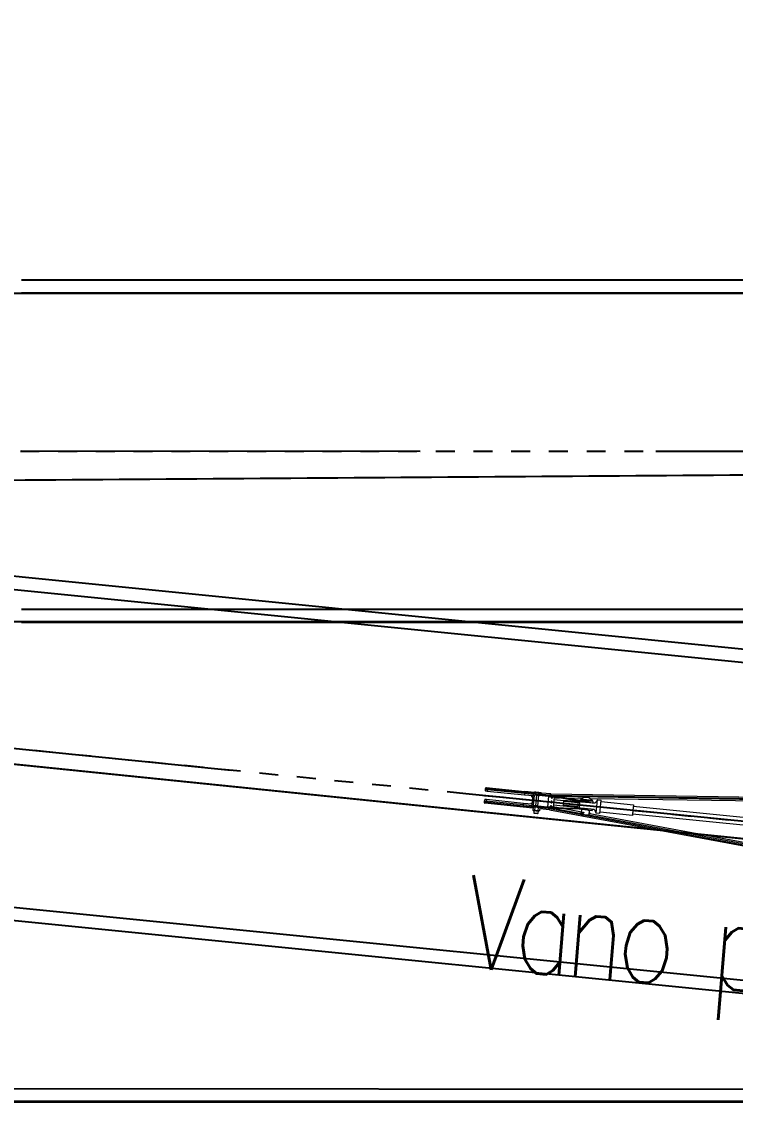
# Model space of a CAD drawing. Header units: millimetres. Extents: x -37020 to 35906, y -101 to 52234.
# Drawn here: x -45.34 to -41.56, y 322.83 to 328.57 of the extents above; entities that cross this region are included whole.
import ezdxf

# ---------------------------------------------------------------- set-up
doc = ezdxf.new("R2010")
doc.units = ezdxf.units.MM
doc.header["$PDMODE"] = 35
doc.header["$PDSIZE"] = 1
for name, pattern in [('CENTROX2', [101.6, 63.5, -12.7, 12.7, -12.7]), ('DASHED2', [0.375, 0.25, -0.125]), ('TRAZO_Y_PUNTO2', [12.7, 6.35, -3.175, 0, -3.175])]:
    doc.linetypes.add(name, pattern=pattern)
for name, color, linetype in [('Catenaria', 2, 'Continuous'), ('Eje unifilar', 4, 'CENTROX2'), ('M0_EQUIPOS', 2, 'Continuous'), ('ME-RIELES', 240, 'TRAZO_Y_PUNTO2'), ('R10', 240, 'Continuous'), ('R11', 240, 'Continuous'), ('unifilar VIAS Ppales', 5, 'DASHED2')]:
    doc.layers.add(name, color=color, linetype=linetype)
doc.styles.add('Romans', font='romans.shx', dxfattribs={"width": 0.8})
doc.styles.add('Romans PF', font='romans.shx', dxfattribs={"width": 0.8})
doc.styles.get("Standard").update_dxf_attribs({"font": 'arial.ttf'})
doc.dimstyles.get("Standard").update_dxf_attribs({"dimtxt": 0.18, "dimasz": 0.18, "dimexe": 0.18, "dimexo": 0.0625, "dimgap": 0.09, "dimtad": 0, "dimtih": 1, "dimtoh": 1, "dimdec": 4, "dimzin": 0, "dimdsep": 46, "dimtxsty": 'Standard', "dimcen": 0.09, "dimadec": 0, "dimazin": 0, "dimtfac": 1, "dimtdec": 4, "dimtofl": 0, "dimtmove": 0, "dimatfit": 3, "dimfxl": 1, "dimtolj": 1, "dimtzin": 0, "dimarcsym": 0})

# ---------------------------------------------------------------- blocks, each defined once
blk = doc.blocks.new('enlace tol')
at = {"layer": 'Eje unifilar'}
for p, q in [((-7125.4, -43306.6, -11480), (6097.6, -44628.9, -11480)), ((4184.3, -46117.8, -11480), (-565.7, -46117.8, -11480)), ((20986.3, -46117.8, -11480), (4184.3, -46117.8, -11480))]:
    blk.add_line(p, q, dxfattribs=at)
blk = doc.blocks.new('A$C3C3C2E3F')
at = {"layer": 'M0_EQUIPOS', "color": 1, "linetype": 'Continuous', "lineweight": 15}
for p, q in [((-10.5, -2319.3), (-10.5, -2894.3)), ((10.5, -2894.3), (10.5, -2319.3)), ((-21, -3114.7), (-75, -2474.7)), ((-26, -3019.8), (-72, -2474.6)), ((-23.8, -3009.3), (-69, -2474.5)), ((-20, -3007.4), (-65, -2474.3)), ((16.5, -3097.2), (69, -2474.5)), ((18, -3114.6), (72, -2474.6)), ((19.8, -3010.2), (65, -2474.3)), ((21, -3114.7), (75, -2474.7)), ((-14, -2894.3), (-14, -2980.3)), ((0, -2894.3), (-14, -2894.3)), ((-10.5, -2894.2), (-10.5, -2894.3)), ((0, -2894.2), (-10.5, -2894.2)), ((10.5, -2894.2), (0, -2894.2)), ((14, -2894.3), (0, -2894.3)), ((10.5, -2894.3), (10.5, -2894.2)), ((14, -2980.3), (14, -2894.3)), ((-18, -2980.3), (-18, -2990.5)), ((-18, -2980.3), (18, -2980.3)), ((18, -2990.5), (18, -2980.3)), ((-25, -3009.3), (-26, -3010.3)), ((-26, -3011.8), (-26, -3010.3)), ((-26, -3028.3), (-26, -3011.8)), ((-12, -3009.3), (-25, -3009.3)), ((-25, -3009.3), (-25, -3010.9)), ((-25, -3010.9), (-25, -3029.3)), ((-21.4, -3008.3), (-21.4, -3009.3)), ((-21.4, -3009.3), (-21.4, -3008.3)), ((-18.8, -3007.4), (-21.1, -3007.4)), ((-18.5, -3009.3), (-18.5, -3008.3)), ((-18.5, -3009.3), (-18.5, -3008.3)), ((-18, -2990.5), (18, -2990.5)), ((-12, -3013.3), (-12, -3001.3)), ((-12, -3001.3), (-9, -3001.3)), ((-9, -3001.3), (-9, -3013.3)), ((-8, -3009.3), (-9, -3009.3)), ((9, -3009.3), (8, -3009.3)), ((9, -3001.3), (12, -3001.3)), ((9, -3013.3), (9, -3001.3)), ((12, -3001.3), (12, -3013.3)), ((14, -3009.3), (12, -3009.3)), ((14, -3027.5), (14, -3004.3)), ((14.9, -3003.9), (14.9, -3027.7)), ((-26, -3028.3), (-25, -3029.3)), ((-18, -3114.6), (-25.2, -3029.1)), ((-25, -3029.3), (-21.4, -3029.3)), ((-16.4, -3097.2), (-22.1, -3029.3)), ((-21.4, -3023.9), (-21.4, -3025.5)), ((-21.4, -3025.4), (-21.4, -3023.9)), ((-21.4, -3025.4), (-21.4, -3025.5)), ((-21.4, -3026.1), (-21.4, -3025.4)), ((-21.4, -3025.5), (-21.4, -3026.2)), ((-21.4, -3029.3), (-21.4, -3026.1)), ((-21.4, -3026.2), (-21.4, -3029.2)), ((-18.5, -3025.5), (-18.5, -3023.9)), ((-18.5, -3025.4), (-18.5, -3023.9)), ((-18.5, -3025.5), (-18.5, -3025.4)), ((-18.5, -3026.1), (-18.5, -3025.4)), ((-18.5, -3026.2), (-18.5, -3025.5)), ((-18.5, -3029.3), (-18.5, -3026.1)), ((-18.5, -3029.2), (-18.5, -3026.2)), ((-18.5, -3029.3), (-12, -3029.3)), ((-14.5, -3071.7), (-18.1, -3029.3)), ((-12, -3036.2), (-18, -3118.2)), ((-15, -3118.3), (-9, -3036.3)), ((-9, -3013.3), (-12, -3013.3)), ((-12, -3013.3), (-12, -3036.2)), ((-9, -3036.3), (-9, -3013.3)), ((-9, -3029.3), (-8, -3029.3)), ((-8, -3036.2), (8, -3036.2)), ((-8, -3040.3), (8, -3040.3)), ((-7.5, -3040.3), (-7.5, -3079.3)), ((-7.4, -3040.3), (-7.4, -3079.3)), ((-7.2, -3040.3), (-7.2, -3079.3)), ((-5.5, -3040.3), (-5.5, -3079.3)), ((-5.4, -3040.3), (-5.4, -3079.3)), ((5.5, -3040.3), (5.5, -3079.3)), ((5.6, -3079.3), (5.6, -3040.3)), ((7.3, -3040.3), (7.3, -3079.3)), ((7.5, -3079.3), (7.5, -3040.3)), ((7.5, -3040.3), (7.5, -3079.3)), ((8, -3029.3), (9, -3029.3)), ((9, -3013.3), (9, -3036.3)), ((12, -3013.3), (9, -3013.3)), ((9, -3036.3), (15, -3118.3)), ((12, -3036.2), (12, -3013.3)), ((12, -3029.3), (14, -3029.3)), ((18, -3118.2), (12, -3036.2)), ((14, -3034.3), (14, -3027.5)), ((14.6, -3071.7), (18.1, -3031.3)), ((14.9, -3027.7), (14.9, -3034.6)), ((-11.7, -3105.3), (-12.9, -3090.8)), ((-7.5, -3079.3), (-7.5, -3105.3)), ((-7.5, -3079.3), (-2.2, -3079.3)), ((-2.2, -3079.3), (7.5, -3079.3)), ((7.5, -3105.3), (7.5, -3079.3)), ((11.8, -3105.3), (13, -3090.8)), ((-21, -3114.7), (-21, -3140.1)), ((-18, -3114.6), (-17.7, -3114.6)), ((-18, -3114.6), (-18, -3118.2)), ((-18, -3118.2), (-18, -3156.3)), ((-15, -3156.3), (-15, -3118.3)), ((-14.5, -3120.3), (-14.5, -3146)), ((14.5, -3120.3), (-14.5, -3120.3)), ((-13.5, -3105.3), (-13.5, -3120.3)), ((13.5, -3105.3), (-13.5, -3105.3)), ((13.5, -3120.3), (13.5, -3105.3)), ((14.5, -3146), (14.5, -3120.3)), ((15, -3118.3), (15, -3156.3)), ((17.8, -3114.6), (18, -3114.6)), ((18, -3114.6), (18, -3118.2)), ((18, -3156.3), (18, -3118.2)), ((21, -3114.7), (21, -3140.2)), ((-34.1, -3144.3), (-35, -3145.1)), ((-35, -3145.1), (-35, -3153.5)), ((-35, -3153.5), (-34.1, -3154.3)), ((-27, -3144.3), (-34.1, -3144.3)), ((-34.1, -3144.3), (-34.1, -3154.3)), ((-34.1, -3154.3), (-27, -3154.3)), ((-26.3, -3140.1), (-27, -3141.3)), ((-27, -3142.4), (-27, -3141.3)), ((-27, -3149.3), (-27, -3142.4)), ((-27, -3156.2), (-27, -3149.3)), ((-27, -3157.3), (-27, -3156.2)), ((-18.5, -3140.1), (-26.3, -3140.1)), ((-18.5, -3144.7), (-26.3, -3144.7)), ((-18.5, -3153.9), (-26.3, -3153.9)), ((-18, -3140.9), (-18.5, -3140.1)), ((-18, -3143.4), (-18.5, -3144.7)), ((-18.5, -3144.7), (-18, -3146.9)), ((-18.5, -3153.9), (-18, -3155)), ((-14.5, -3146), (-13.5, -3151.3)), ((-14.5, -3146), (14.5, -3146)), ((-13.5, -3151.3), (-14.5, -3152.6)), ((-14.5, -3152.6), (-14.5, -3157.6)), ((14.5, -3152.6), (-14.5, -3152.6)), ((-13.5, -3151.3), (13.5, -3151.3)), ((13.5, -3151.3), (14.5, -3146)), ((14.5, -3152.6), (13.5, -3151.3)), ((14.5, -3157.6), (14.5, -3152.6)), ((18, -3140.1), (21, -3140.1)), ((18, -3144.7), (21, -3144.7)), ((18, -3153.9), (21, -3153.9)), ((21.7, -3141.3), (21, -3140.1)), ((21.7, -3141.3), (21.7, -3142.4)), ((21.7, -3149.3), (21.7, -3142.4)), ((21.7, -3156.2), (21.7, -3149.3)), ((21.7, -3157.3), (21.7, -3156.2)), ((-27, -3157.3), (-26.3, -3158.5)), ((-18.5, -3158.5), (-26.3, -3158.5)), ((-21, -3158.5), (-21, -3184.3)), ((-21, -3184.3), (-21, -3286.9)), ((-21, -3184.3), (-18, -3184.3)), ((-18.5, -3158.5), (-17.8, -3157.4)), ((-18, -3157.7), (-18, -3184.3)), ((-18, -3184.3), (-18, -3286.3)), ((-18, -3184.3), (-15, -3184.3)), ((-17.8, -3157.7), (-17.8, -3163.3)), ((-17.8, -3163.3), (-15, -3163.3)), ((-15, -3160.9), (-15, -3184.3)), ((-15, -3184.3), (-11, -3184.3)), ((-15, -3184.3), (-15, -3283.5)), ((13, -3158.3), (-13, -3158.3)), ((-13, -3161.3), (13, -3161.3)), ((-11, -3161.3), (-11, -3184.3)), ((-7.5, -3164.3), (-11, -3164.3)), ((-11, -3184.3), (-11, -3283.5)), ((7.5, -3164.3), (11, -3164.3)), ((11, -3161.3), (11, -3184.3)), ((11, -3184.3), (11, -3283.5)), ((15, -3184.3), (11, -3184.3)), ((15, -3160.9), (15, -3184.3)), ((15, -3184.3), (15, -3283.5)), ((18, -3184.3), (15, -3184.3)), ((17.5, -3158.5), (21, -3158.5)), ((18, -3158.5), (18, -3184.3)), ((18, -3286.3), (18, -3184.3)), ((21, -3184.3), (18, -3184.3)), ((21, -3158.5), (21.7, -3157.3)), ((21, -3158.4), (21, -3184.3)), ((21, -3286.9), (21, -3184.3)), ((-11, -3283.5), (-15, -3283.5)), ((-15, -3285.7), (-15, -3283.5)), ((-11, -3283.5), (-11, -3286.9)), ((15, -3283.5), (11, -3283.5)), ((11, -3283.5), (11, -3286.9)), ((15, -3285.7), (15, -3283.5))]:
    blk.add_line(p, q, dxfattribs=at)
at = {"layer": 'M0_EQUIPOS', "color": 1, "linetype": 'Continuous', "lineweight": 15, "flags": 128}
for points in [[(-18.5, -3025.6), (-18.4, -3025.4), (-18.2, -3025), (-18.2, -3024.5), (-18.5, -3024), (-18.8, -3023.6), (-19.4, -3023.3), (-19.9, -3023.2), (-20.5, -3023.3), (-21, -3023.6), (-21.4, -3024), (-21.7, -3024.4), (-21.7, -3024.8), (-21.7, -3024.8)], [(-21, -3114.7), (-20.9, -3114.7), (-20.8, -3114.7), (-20.7, -3114.7), (-20.5, -3114.7), (-20.2, -3114.7), (-20, -3114.7), (-19.6, -3114.7), (-19.3, -3114.7), (-19, -3114.6), (-18.6, -3114.6), (-18.3, -3114.6), (-18, -3114.6)], [(18, -3114.6), (18.4, -3114.6), (18.8, -3114.6), (19.1, -3114.6), (19.5, -3114.7), (19.9, -3114.7), (20.2, -3114.7), (20.5, -3114.7), (20.7, -3114.7), (20.9, -3114.7), (21, -3114.7), (21, -3114.7)], [(-21, -3286.9), (-20.9, -3286.7), (-20.7, -3286.6), (-20.4, -3286.4), (-20, -3286.3), (-19.5, -3286.2), (-19, -3286.2), (-18.4, -3286.2), (-18, -3286.3)], [(-11, -3286.9), (-11.2, -3287.4), (-11.7, -3287.8), (-12.7, -3288.2), (-13.9, -3288.5), (-15.2, -3288.6), (-16.7, -3288.6), (-18, -3288.5), (-19.2, -3288.2), (-20.2, -3287.8), (-20.8, -3287.4), (-21, -3286.9)], [(-18, -3286.3), (-17.5, -3286.4), (-17, -3286.4), (-16.4, -3286.4), (-16, -3286.3), (-15.5, -3286.2), (-15.2, -3286.1), (-15, -3285.9), (-15, -3285.7)], [(11, -3286.9), (11.2, -3287.4), (11.8, -3287.8), (12.8, -3288.2), (14, -3288.5), (15.3, -3288.6), (16.8, -3288.6), (18.1, -3288.5), (19.3, -3288.2), (20.3, -3287.8), (20.8, -3287.4), (21, -3286.9)], [(18, -3286.3), (17.6, -3286.4), (17, -3286.4), (16.5, -3286.4), (16, -3286.3), (15.6, -3286.2), (15.3, -3286.1), (15.1, -3285.9), (15, -3285.7)], [(21, -3286.9), (21, -3286.7), (20.8, -3286.6), (20.5, -3286.4), (20, -3286.3), (19.6, -3286.2), (19, -3286.2), (18.5, -3286.2), (18, -3286.3)]]:
    blk.add_lwpolyline(points, dxfattribs=at)
at = {"layer": 'M0_EQUIPOS', "color": 1, "linetype": 'Continuous', "lineweight": 15}
for centre, radius, start, end in [((14.5, -3004.3), 0.5, 50.1317, 180), ((2, -3019.3), 20, 309.8683, 50.1317), ((-20, -3026), 1.51, 19.4345, 160.5655), ((-20, -3026.4), 1.45, 10.9623, 169.0376), ((-21.2, -3026.2), 0.23, 169.0376, 180), ((-21.2, -3029.2), 0.23, 180, 190.9623), ((-20, -3029), 1.45, 190.9623, 349.0376), ((-18.8, -3029.2), 0.23, 349.0376, 360), ((14.5, -3034.3), 0.5, 180, 309.8683), ((-13, -3156.3), 5, 180, 270), ((-13, -3156.3), 2, 180, 270), ((13, -3156.3), 2, 270, 360), ((13, -3156.3), 5, 270, 360)]:
    blk.add_arc(centre, radius, start, end, dxfattribs=at)
for centre, major_axis, ratio, start_param, end_param in [((-20, -3008.7), (0, 2.16), 0.670309, 0.933429, 1.379467), ((-20, -3007.3), (1.45, 0), 0.112121, 3.77896, 5.645818), ((-20, -3008.7), (0, 2.16), 0.670309, 4.903718, 5.349757)]:
    blk.add_ellipse(centre, major_axis=major_axis, ratio=ratio, start_param=start_param, end_param=end_param, dxfattribs=at)
for points, knots in [([(-8, -2996.3), (-8.8, -2995.8), (-10.6, -2994.8), (-12.9, -2993.5), (-15, -2992.3), (-16.5, -2991.4), (-17.5, -2990.8), (-17.9, -2990.6), (-17.9, -2990.6), (-18, -2990.5)], [0, 0, 0, 0, 0.158774, 0.321875, 0.480793, 0.64543, 0.787512, 0.934733, 1, 1, 1, 1]), ([(-8, -3036.2), (-8, -3032.8), (-8, -3026), (-8, -3015.9), (-8, -3006), (-8, -2999.6), (-8, -2996.3)], [0, 0, 0, 0, 0.258825, 0.518457, 0.75899, 1, 1, 1, 1]), ([(18, -2990.5), (18, -2990.6), (17.8, -2990.7), (16.9, -2991.2), (15.8, -2991.9), (14.3, -2992.7), (12.5, -2993.7), (10.4, -2994.9), (8.8, -2995.9), (8, -2996.3)], [0, 0, 0, 0, 0.1934, 0.317758, 0.445358, 0.576699, 0.71113, 0.853961, 1, 1, 1, 1]), ([(8, -2996.3), (8, -3001.2), (8, -3010.9), (8, -3024.3), (8, -3032.6), (8, -3036.2)], [0, 0, 0, 0, 0.362754, 0.727171, 1, 1, 1, 1]), ([(-21.7, -3024.8), (-21.7, -3025), (-21.7, -3025.2), (-21.5, -3025.5), (-21.4, -3025.6)], [0, 0, 0, 0, 0.553382, 1, 1, 1, 1]), ([(-8, -3040.3), (-8, -3040.3), (-8, -3040.2), (-8, -3039.8), (-8, -3038.8), (-8, -3037.6), (-8, -3036.6), (-8, -3036.2)], [0, 0, 0, 0, 0.235567, 0.469448, 0.660633, 0.852965, 1, 1, 1, 1]), ([(8, -3036.2), (8, -3036.5), (8, -3037.2), (8, -3038.3), (8, -3039.4), (8, -3040.2), (8, -3040.3), (8, -3040.3)], [0, 0, 0, 0, 0.098668, 0.252816, 0.421405, 0.675435, 1, 1, 1, 1]), ([(-11.6, -3109.3), (-11.8, -3109.3), (-12, -3109.4), (-12.2, -3109.7), (-12.4, -3110.2), (-12.5, -3110.8), (-12.5, -3111.5), (-12.5, -3112.2), (-12.3, -3112.7), (-12.1, -3113.1), (-11.8, -3113.3), (-11.4, -3113.3), (-11.1, -3113), (-10.8, -3112.6), (-10.6, -3112), (-10.5, -3111.3), (-10.6, -3110.6), (-10.8, -3110), (-11.1, -3109.6), (-11.4, -3109.3), (-11.6, -3109.3), (-11.6, -3109.3)], [0, 0, 0, 0, 0.053269, 0.10656, 0.160197, 0.214078, 0.267571, 0.32064, 0.373906, 0.427695, 0.481515, 0.534826, 0.587896, 0.641329, 0.695209, 0.748891, 0.802051, 0.855166, 0.908815, 0.962687, 1, 1, 1, 1]), ([(0, -3109.3), (-0.2, -3109.3), (-0.6, -3109.4), (-1.2, -3109.7), (-1.7, -3110.2), (-1.9, -3110.8), (-2, -3111.5), (-1.8, -3112.2), (-1.4, -3112.7), (-0.8, -3113.1), (-0.2, -3113.3), (0.5, -3113.3), (1.1, -3113), (1.6, -3112.6), (2, -3112), (2.1, -3111.3), (2, -3110.6), (1.7, -3110), (1.2, -3109.6), (0.6, -3109.3), (0.2, -3109.3), (0, -3109.3)], [0, 0, 0, 0, 0.053299, 0.106568, 0.160214, 0.214095, 0.267591, 0.32066, 0.373944, 0.427714, 0.48155, 0.534845, 0.587929, 0.641368, 0.695257, 0.748939, 0.802102, 0.855237, 0.908848, 0.962736, 1, 1, 1, 1]), ([(11.7, -3109.3), (11.6, -3109.3), (11.4, -3109.4), (11.1, -3109.7), (10.8, -3110.2), (10.6, -3110.8), (10.6, -3111.5), (10.7, -3112.2), (10.9, -3112.7), (11.3, -3113.1), (11.6, -3113.3), (12, -3113.3), (12.2, -3113), (12.5, -3112.6), (12.6, -3112), (12.6, -3111.3), (12.6, -3110.6), (12.5, -3110), (12.3, -3109.6), (12, -3109.3), (11.8, -3109.3), (11.7, -3109.3)], [0, 0, 0, 0, 0.053307, 0.106568, 0.160196, 0.214082, 0.267578, 0.320646, 0.373918, 0.427729, 0.481548, 0.534847, 0.587902, 0.641345, 0.695227, 0.74891, 0.802074, 0.855194, 0.908804, 0.962714, 1, 1, 1, 1]), ([(-26.3, -3140.1), (-26.4, -3140.3), (-26.9, -3141), (-27, -3141.8), (-27, -3142.4)], [0, 0, 0, 0, 0.257586, 1, 1, 1, 1]), ([(-27, -3142.4), (-27, -3142.6), (-27, -3143.4), (-26.6, -3144.1), (-26.3, -3144.7)], [0, 0, 0, 0, 0.26864, 1, 1, 1, 1]), ([(-26.3, -3144.7), (-26.5, -3145.4), (-26.9, -3146.9), (-27, -3148.5), (-27, -3149.3)], [0, 0, 0, 0, 0.495466, 1, 1, 1, 1]), ([(-27, -3149.3), (-27, -3149.4), (-27, -3150.2), (-26.9, -3151.8), (-26.5, -3153.2), (-26.3, -3153.9)], [0, 0, 0, 0, 0.070083, 0.530775, 1, 1, 1, 1]), ([(-26.3, -3153.9), (-26.5, -3154.3), (-26.9, -3155), (-27, -3155.8), (-27, -3156.2)], [0, 0, 0, 0, 0.495458, 1, 1, 1, 1]), ([(-27, -3156.2), (-27, -3156.3), (-27, -3156.7), (-26.9, -3157.5), (-26.5, -3158.2), (-26.3, -3158.5)], [0, 0, 0, 0, 0.070091, 0.530742, 1, 1, 1, 1]), ([(-18.5, -3140.1), (-18.4, -3140.3), (-18.1, -3140.7), (-18, -3141.2), (-18, -3141.5)], [0, 0, 0, 0, 0.406649, 1, 1, 1, 1]), ([(-18, -3151.6), (-18, -3151.7), (-18, -3152.5), (-18.3, -3153.2), (-18.5, -3153.9)], [0, 0, 0, 0, 0.057184, 1, 1, 1, 1]), ([(21, -3140.1), (21.2, -3140.4), (21.6, -3141.2), (21.6, -3142), (21.7, -3142.4)], [0, 0, 0, 0, 0.495495, 1, 1, 1, 1]), ([(21.7, -3142.4), (21.7, -3142.4), (21.7, -3142.8), (21.5, -3143.6), (21.1, -3144.3), (21, -3144.7)], [0, 0, 0, 0, 0.070091, 0.530786, 1, 1, 1, 1]), ([(21, -3144.7), (21.2, -3145.4), (21.6, -3146.9), (21.6, -3148.5), (21.7, -3149.3)], [0, 0, 0, 0, 0.495466, 1, 1, 1, 1]), ([(21.7, -3149.3), (21.7, -3149.4), (21.7, -3150.2), (21.5, -3151.8), (21.1, -3153.2), (21, -3153.9)], [0, 0, 0, 0, 0.070081, 0.530762, 1, 1, 1, 1]), ([(21, -3153.9), (21.3, -3154.5), (21.6, -3155.3), (21.7, -3156.1), (21.7, -3156.2)], [0, 0, 0, 0, 0.785621, 1, 1, 1, 1]), ([(21.7, -3156.2), (21.6, -3156.9), (21.5, -3157.6), (21, -3158.4), (21, -3158.5)], [0, 0, 0, 0, 0.811264, 1, 1, 1, 1]), ([(-17.8, -3156.8), (-17.9, -3157.1), (-18, -3157.6), (-18.3, -3158.2), (-18.5, -3158.5)], [0, 0, 0, 0, 0.36309, 1, 1, 1, 1])]:
    blk.add_open_spline(points, degree=3, knots=knots, dxfattribs=at)
blk = doc.blocks.new('*D248')
at = {"layer": 'Defpoints', "color": 0, "transparency": 16777216}
for p in [(-63.5531, 326.5044), (-17.5612, 322.408), (-17.6234, 321.8002)]:
    blk.add_point(p, dxfattribs=at)
at = {"layer": 'Catenaria', "color": 3, "linetype": 'Continuous', "transparency": 16777216, "insert": (-37.6719, 324.8447), "char_height": 0.5, "attachment_point": 5, "rotation": 354.15213, "style": 'Romans'}
blk.add_mtext('\\A1;46.17', dxfattribs=at)

msp = doc.modelspace()

# ---------------------------------------------------------------- linework, layer by layer
at = {"layer": 'Catenaria', "color": 90, "ltscale": 0.1, "const_width": 0.01}
msp.add_lwpolyline([(35.4671, 326.1598), (3.6915, 326.4902), (-52.028, 326.0948), (-107.422, 326.1418), (-158.8545, 326.0848), (-218.2988, 326.4057), (-282.0636, 326.3956), (-282.0636, 326.3956), (-342.3255, 328.5674)], dxfattribs=at)
at = {"layer": 'Catenaria', "linetype": 'Continuous', "const_width": 0.01, "elevation": -11.48}
msp.add_lwpolyline([(-83.1449, 328.4957), (-17.6234, 321.8002), (3.6992, 319.6213)], dxfattribs=at)
at = {"layer": 'ME-RIELES', "color": 8, "ltscale": 0.1, "const_width": 0.01, "elevation": 0.2291}
for points in [[(-342.3628, 327.1461), (58.431, 327.1276)], [(-342.3687, 325.4056), (58.431, 325.3871)]]:
    msp.add_lwpolyline(points, dxfattribs=at)
at = {"layer": 'ME-RIELES', "color": 8, "ltscale": 0.1, "const_width": 0.01}
msp.add_lwpolyline([(-342.2865, 322.8635), (59.3197, 322.8449)], dxfattribs=at)
at = {"layer": 'unifilar VIAS Ppales', "color": 251, "linetype": 'Continuous', "ltscale": 10}
for p, q in [((-5.7268, 327.1955, -11.48), (-45.3395, 327.203, -11.48)), ((-5.7268, 327.1256, -11.48), (-45.3395, 327.1332, -11.48)), ((-5.7271, 325.4496, -11.48), (-45.3398, 325.4572, -11.48)), ((-5.7271, 325.3798, -11.48), (-45.3398, 325.3873, -11.48)), ((-85.7477, 322.9374, -11.48), (-36.509, 322.9123)), ((-85.7478, 322.8676, -11.48), (-36.509, 322.8425))]:
    msp.add_line(p, q, dxfattribs=at)
at = {"layer": 'unifilar VIAS Ppales', "ltscale": 10}
msp.add_line((-5.7269, 326.2876, -11.48), (-45.3397, 326.2952, -11.48), dxfattribs=at)
at = {"layer": 'unifilar VIAS Ppales', "color": 251, "linetype": 'Continuous', "ltscale": 10, "elevation": -11.48}
for points in [[(-3.1824, 322.9035, -0.024862), (-32.944, 324.3879), (-46.167, 325.7102, 0.024923), (-76.1091, 327.2037)], [(-3.1825, 322.8337, -0.024862), (-32.951, 324.3184), (-46.174, 325.6407, 0.024923), (-76.1091, 327.1338)], [(-3.1827, 321.1576, -0.024862), (-33.1176, 322.6506), (-46.3407, 323.973, 0.024923), (-76.1091, 325.4577)], [(-3.1827, 321.0877, -0.024862), (-33.1246, 322.5811), (-46.3477, 323.9035, 0.024923), (-76.1091, 325.3879)]]:
    msp.add_lwpolyline(points, format="xyb", dxfattribs=at)
at = {"layer": 'unifilar VIAS Ppales', "ltscale": 10, "elevation": -11.48}
msp.add_lwpolyline([(-3.1826, 321.9956, -0.024862), (-33.0343, 323.4845), (-46.2573, 324.8069, 0.024923), (-76.1091, 326.2958)], format="xyb", dxfattribs=at)

# ---------------------------------------------------------------- block references
at = {"layer": 'Catenaria', "color": 1, "ltscale": 4, "xscale": -0.001999999999955285, "yscale": 0.001999999999955285, "zscale": 0.001999999999955285, "rotation": 264.2892873491125}
msp.add_blockref('A$C3C3C2E3F', (-36.3393, 323.8171, -22.96), dxfattribs=at)
at = {"layer": 'R10', "linetype": 'Continuous', "xscale": 0.001, "yscale": 0.001, "zscale": 0.001, "rotation": 180}
msp.add_blockref('enlace tol', (-40.1597, 280.178), dxfattribs=at)

# ---------------------------------------------------------------- texts
at = {"layer": 'R11', "insert": (-42.9612, 324.0501), "char_height": 0.7875, "width": 47.250002, "attachment_point": 1, "rotation": 355.23642, "style": 'Romans PF'}
msp.add_mtext('{\\H0.625x;\\T0.75;Vano para artur F.}', dxfattribs=at)

# ---------------------------------------------------------------- dimensions: what is measured, and where the dimension line sits
at = {"layer": 'Catenaria', "linetype": 'Continuous'}
dim = msp.add_linear_dim(base=(-17.5612, 322.408), p1=(-63.5531, 326.5044, -11.48), p2=(-17.6234, 321.8002), angle=354.15213, dimstyle='Standard', override={"dimscale": 0.1, "dimtxt": 5, "dimasz": 2.5, "dimexe": 1, "dimexo": 1, "dimgap": 1.25, "dimtad": 1, "dimtih": 0, "dimtoh": 0, "dimdec": 2, "dimzin": 1, "dimtxsty": 'Romans', "dimcen": 1, "dimse1": 1, "dimse2": 1, "dimsd1": 1, "dimsd2": 1, "dimclrd": 2, "dimclre": 1, "dimclrt": 3, "dimaunit": 1, "dimadec": 3, "dimtdec": 2, "dimtix": 1, "dimtofl": 1, "dimatfit": 0, "dimtzin": 8}, dxfattribs=at)
dim.commit()
dim.dimension.update_dxf_attribs({"geometry": '*D248', "text_midpoint": (-37.7101, 324.4716), "dimtype": 161})

doc.saveas('drawing.dxf')
